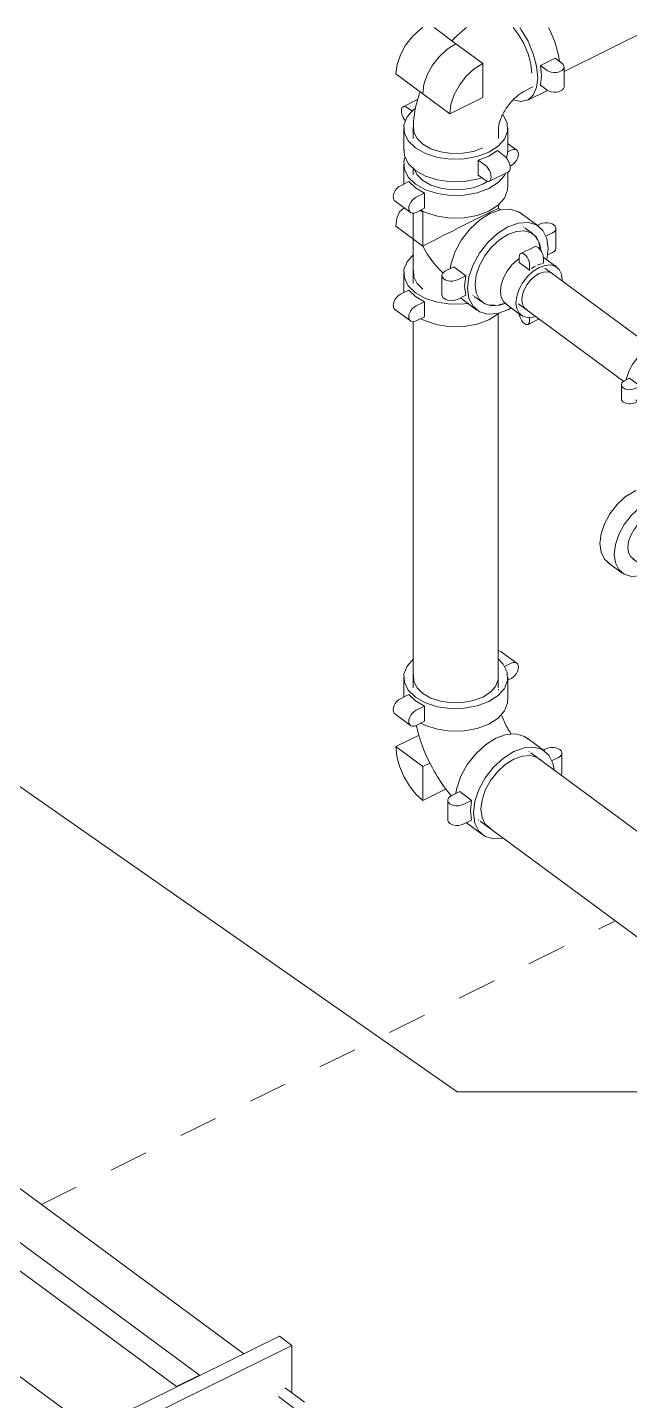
# Model space of a CAD drawing. Header units: metres. Extents: x 63 to 378, y -27 to 78.
# Drawn here: x 315.195 to 316.745, y 3.556 to 7.093 of the extents above; entities that cross this region are included whole.
import ezdxf

# ---------------------------------------------------------------- set-up
doc = ezdxf.new("R2010")
doc.units = ezdxf.units.M
doc.linetypes.add('Centre', pattern=[0.03175, 0.00635, -0.004763, 0.015875, -0.004763])
for name, color, linetype, lineweight in [('A-FLOR-LEVL', 7, 'Continuous', 9), ('G-ANNO-TEXT', 7, 'Continuous', 9), ('M-EQPM', 7, 'Continuous', 18), ('P-PIPE', 7, 'Continuous', 18)]:
    doc.layers.add(name, color=color, linetype=linetype, lineweight=lineweight)

# ---------------------------------------------------------------- blocks, each defined once
blk = doc.blocks.new('Heat_Exchanger-Plate_and_Frame-Taco-PF060_062 - PF060_062F-1966333-3D BOMBAS')
at = {"layer": 'M-EQPM', "color": 11, "true_color": 0xff8080}
for p, q in [((-61.5163, 3.676), (-62.2986, 4.2541)), ((-61.63, 3.6206), (-62.4722, 4.2429)), ((-62.5247, 4.2089), (-61.689, 3.5915)), ((-62.6918, 4.0598), (-61.8949, 3.4709)), ((-61.8949, 3.4889), (-61.4242, 3.7215)), ((-61.4242, 3.7215), (-61.392, 3.6978)), ((-61.392, 3.6978), (-61.8627, 3.4652)), ((-61.392, 3.5756), (-61.392, 3.6978)), ((-61.63, 3.6206), (-61.689, 3.5915)), ((-61.3595, 3.5516), (-61.4096, 3.5887)), ((-61.4266, 3.5657), (-61.3765, 3.5286))]:
    blk.add_line(p, q, dxfattribs=at)
blk = doc.blocks.new('Victaulic-IPS-Elbow No 10-13 - AC-V297-3D BOMBAS')
at = {"layer": 'P-PIPE', "color": 1, "true_color": 0xff0000}
for p, q in [((-60.8606, 5.3862), (-60.8606, 5.3881)), ((-60.7804, 5.2272), (-60.7818, 5.2283)), ((-60.912, 5.0521), (-60.9106, 5.051))]:
    blk.add_line(p, q, dxfattribs=at)
at = {"layer": 'P-PIPE', "color": 1, "lineweight": 9, "true_color": 0xff0000}
for p, q in [((-61.0646, 5.27), (-61.1243, 5.2405)), ((-61.0549, 5.1893), (-61.1243, 5.2405)), ((-61.0371, 5.1981), (-61.0549, 5.1893)), ((-61.0549, 5.102), (-61.0549, 5.1893)), ((-61.0549, 5.102), (-60.9954, 5.1315))]:
    blk.add_line(p, q, dxfattribs=at)
at = {"layer": 'P-PIPE', "color": 1, "true_color": 0xff0000}
for points in [[(-60.8274, 5.2724, 0), (-60.8292, 5.275, 0), (-60.8314, 5.2785, 0), (-60.8337, 5.2822, 0), (-60.8359, 5.286, 0), (-60.838, 5.2898, 0), (-60.8401, 5.2938, 0), (-60.8421, 5.2977, 0), (-60.844, 5.3017, 0), (-60.8458, 5.3057, 0), (-60.8476, 5.3098, 0), (-60.8492, 5.3138, 0), (-60.8508, 5.3178, 0), (-60.8522, 5.3218, 0), (-60.8527, 5.3233, 0)], [(-60.9818, 5.1141, 0), (-60.9865, 5.1196, 0), (-60.992, 5.1265, 0), (-60.9973, 5.1334, 0), (-61.0025, 5.1405, 0), (-61.0076, 5.1477, 0), (-61.0125, 5.155, 0), (-61.0172, 5.1624, 0), (-61.0218, 5.17, 0), (-61.0263, 5.1776, 0), (-61.0306, 5.1854, 0), (-61.0347, 5.1932, 0), (-61.0387, 5.2011, 0), (-61.0425, 5.2091, 0), (-61.0462, 5.2171, 0), (-61.0497, 5.2253, 0), (-61.053, 5.2335, 0), (-61.0562, 5.2417, 0), (-61.0592, 5.25, 0), (-61.062, 5.2584, 0), (-61.0646, 5.2668, 0), (-61.067, 5.2752, 0), (-61.0692, 5.2837, 0), (-61.0713, 5.2922, 0), (-61.072, 5.2955, 0)]]:
    blk.add_polyline3d(points, dxfattribs=at)
at = {"layer": 'P-PIPE', "color": 1, "lineweight": 9, "true_color": 0xff0000}
blk.add_polyline3d([(-61.1243, 5.2405, 0), (-61.1219, 5.2162, 0), (-61.115, 5.19, 0), (-61.104, 5.1638, 0), (-61.0896, 5.1393, 0), (-61.0729, 5.1183, 0), (-61.0549, 5.102, 0)], dxfattribs=at)
blk = doc.blocks.new('Victaulic-IPS-Rigid Coupling Style 07-W07-107 - Standard-2615401-3D BOMBAS')
at = {"layer": 'P-PIPE', "color": 1, "true_color": 0xff0000}
for p, q in [((-60.7411, 5.2287), (-60.7874, 5.2629)), ((-60.7608, 5.2122), (-60.7532, 5.207)), ((-60.7369, 5.2352), (-60.7454, 5.231)), ((-60.7234, 5.2038), (-60.706, 5.2124)), ((-60.697, 5.1732), (-60.697, 5.2238)), ((-60.9908, 5.1027), (-60.9908, 5.0521)), ((-60.9602, 5.1248), (-60.9819, 5.1141)), ((-60.9294, 5.102), (-60.9602, 5.1248)), ((-60.951, 5.0913), (-60.9294, 5.102)), ((-60.9294, 5.0514), (-60.951, 5.0407)), ((-60.9405, 5.0432), (-60.9429, 5.0446)), ((-60.9428, 5.0442), (-60.9005, 5.013))]:
    blk.add_line(p, q, dxfattribs=at)
for points in [[(-60.8671, 5.2619, 0), (-60.8402, 5.2715, 0), (-60.8152, 5.2732, 0), (-60.7937, 5.2669, 0), (-60.7844, 5.2605, 0)], [(-60.9697, 5.1202, 0), (-60.9674, 5.1331, 0), (-60.957, 5.164, 0), (-60.9405, 5.1943, 0), (-60.919, 5.2219, 0), (-60.8939, 5.245, 0), (-60.8671, 5.2619, 0)], [(-60.7173, 5.1811, 0), (-60.7205, 5.198, 0), (-60.7309, 5.2187, 0), (-60.7474, 5.2327, 0), (-60.7689, 5.239, 0), (-60.7939, 5.2373, 0), (-60.8208, 5.2277, 0)], [(-60.706, 5.2124, 0), (-60.7016, 5.2152, 0), (-60.6986, 5.2186, 0), (-60.6972, 5.2223, 0), (-60.6974, 5.2261, 0), (-60.6992, 5.2298, 0), (-60.7026, 5.2331, 0), (-60.7072, 5.2357, 0), (-60.7128, 5.2376, 0), (-60.719, 5.2384, 0), (-60.7254, 5.2383, 0), (-60.7315, 5.2372, 0), (-60.7369, 5.2352, 0)], [(-60.8208, 5.2277, 0), (-60.8476, 5.2108, 0), (-60.8727, 5.1877, 0), (-60.8942, 5.1601, 0), (-60.9107, 5.1298, 0), (-60.921, 5.0989, 0), (-60.9246, 5.0695, 0), (-60.921, 5.0436, 0), (-60.9107, 5.023, 0), (-60.8942, 5.009, 0), (-60.8727, 5.0026, 0), (-60.8476, 5.0043, 0)], [(-60.8807, 5.0295, 0), (-60.8942, 5.0409, 0), (-60.9027, 5.0578, 0), (-60.9056, 5.0789, 0), (-60.9027, 5.1029, 0), (-60.8942, 5.1282, 0), (-60.8807, 5.1529, 0), (-60.8632, 5.1755, 0), (-60.8427, 5.1943, 0), (-60.8208, 5.2081, 0)], [(-60.8208, 5.2081, 0), (-60.7988, 5.216, 0), (-60.7784, 5.2174, 0), (-60.7608, 5.2122, 0)], [(-60.697, 5.1732, 0), (-60.6972, 5.1717, 0), (-60.6986, 5.168, 0)], [(-60.9819, 5.1141, 0), (-60.9862, 5.1113, 0), (-60.9892, 5.1079, 0), (-60.9907, 5.1042, 0), (-60.9905, 5.1003, 0), (-60.9886, 5.0966, 0), (-60.9853, 5.0934, 0), (-60.9807, 5.0907, 0), (-60.975, 5.0889, 0), (-60.9689, 5.088, 0), (-60.9625, 5.0882, 0), (-60.9564, 5.0893, 0), (-60.951, 5.0913, 0)], [(-60.9294, 5.0514, 0), (-60.9323, 5.0752, 0), (-60.9294, 5.102, 0)], [(-60.951, 5.0407, 0), (-60.9564, 5.0387, 0), (-60.9625, 5.0376, 0), (-60.9689, 5.0374, 0), (-60.975, 5.0383, 0), (-60.9807, 5.0401, 0), (-60.9853, 5.0428, 0), (-60.9886, 5.046, 0), (-60.9905, 5.0497, 0), (-60.9907, 5.0536, 0)]]:
    blk.add_polyline3d(points, dxfattribs=at)
blk = doc.blocks.new('Victaulic-IPS-Tee-Reducing Tee-No V20-25 - Standard-V317-3D BOMBAS')
at = {"layer": 'P-PIPE', "color": 1, "lineweight": 9, "true_color": 0xff0000}
for p, q in [((-61.0549, 6.6173), (-61.0629, 6.6226)), ((-61.0549, 6.5301), (-61.0549, 6.6173)), ((-61.1243, 6.5813), (-61.0549, 6.5301))]:
    blk.add_line(p, q, dxfattribs=at)
at = {"layer": 'P-PIPE', "color": 1, "true_color": 0xff0000}
for p, q in [((-60.8606, 6.6272), (-60.8606, 6.6361)), ((-60.8555, 6.6234), (-60.8606, 6.6272)), ((-61.0797, 6.6151), (-61.0797, 6.4342)), ((-60.7956, 6.5791), (-60.797, 6.5802)), ((-60.9271, 6.404), (-60.9257, 6.403))]:
    blk.add_line(p, q, dxfattribs=at)
at = {"layer": 'P-PIPE', "color": 1, "lineweight": 9, "true_color": 0xff0000}
blk.add_polyline3d([(-61.1024, 6.6288, 0), (-61.104, 6.628, 0), (-61.115, 6.6181, 0), (-61.1219, 6.6021, 0), (-61.1243, 6.5813, 0)], dxfattribs=at)
at = {"layer": 'P-PIPE', "color": 1, "true_color": 0xff0000}
for points in [[(-60.9008, 6.608, 0), (-60.8846, 6.616, 0), (-60.8726, 6.6218, 0), (-60.8649, 6.6254, 0), (-60.8612, 6.6271, 0), (-60.8609, 6.627, 0)], [(-61.0549, 6.5301, 0), (-61.0436, 6.5359, 0), (-61.0305, 6.5427, 0), (-61.0156, 6.5503, 0), (-60.999, 6.5587, 0), (-60.9808, 6.5679, 0), (-60.9613, 6.5778, 0), (-60.9407, 6.5881, 0), (-60.9201, 6.5984, 0), (-60.9008, 6.608, 0)], [(-61.0032, 6.4611, 0), (-61.0156, 6.4732, 0), (-61.0305, 6.4907, 0), (-61.0436, 6.5098, 0), (-61.0549, 6.5301, 0)]]:
    blk.add_polyline3d(points, dxfattribs=at)
blk = doc.blocks.new('Victaulic-IPS-Rigid Coupling Style 07-W07-107 - Standard-V318-3D BOMBAS')
at = {"layer": 'P-PIPE', "color": 1, "true_color": 0xff0000}
for p, q in [((-60.8131, 6.7771), (-60.8367, 6.7946)), ((-60.8384, 6.756), (-60.8395, 6.7591)), ((-60.8276, 6.7769), (-60.8367, 6.7724)), ((-61.1043, 6.741), (-61.1043, 6.6897)), ((-61.07, 6.7137), (-61.0775, 6.7279)), ((-60.8304, 6.7367), (-60.8276, 6.7381)), ((-61.1127, 6.6856), (-61.0911, 6.6962)), ((-60.8881, 6.6971), (-60.9008, 6.6897)), ((-60.836, 6.6827), (-60.836, 6.7209)), ((-61.0509, 6.6665), (-61.0725, 6.6558)), ((-61.0509, 6.6277), (-61.0509, 6.6665)), ((-61.1272, 6.6465), (-61.087, 6.6168)), ((-61.0725, 6.617), (-61.0509, 6.6277))]:
    blk.add_line(p, q, dxfattribs=at)
for points in [[(-61.1011, 6.7583, 0), (-61.1036, 6.749, 0), (-61.1025, 6.7279, 0), (-61.0924, 6.7076, 0), (-61.074, 6.6896, 0), (-61.0485, 6.6752, 0), (-61.0176, 6.6652, 0), (-60.9835, 6.6603, 0), (-60.9485, 6.661, 0), (-60.915, 6.6671, 0), (-60.8853, 6.6782, 0)], [(-60.8276, 6.7381, 0), (-60.8227, 6.7411, 0), (-60.8181, 6.7453, 0), (-60.8142, 6.7504, 0), (-60.8112, 6.7559, 0), (-60.8093, 6.7615, 0), (-60.8087, 6.7668, 0), (-60.8093, 6.7715, 0), (-60.8112, 6.7753, 0), (-60.8142, 6.7778, 0), (-60.8181, 6.779, 0), (-60.8227, 6.7787, 0), (-60.8276, 6.7769, 0)], [(-61.0509, 6.6665, 0), (-61.074, 6.6799, 0), (-61.0911, 6.6962, 0)], [(-60.9008, 6.6897, 0), (-60.9251, 6.6806, 0), (-60.9525, 6.6756, 0), (-60.9811, 6.6751, 0), (-61.0089, 6.679, 0), (-61.0341, 6.6872, 0), (-61.0549, 6.699, 0), (-61.07, 6.7137, 0)], [(-60.8853, 6.6782, 0), (-60.8613, 6.6936, 0), (-60.8447, 6.7123, 0), (-60.8417, 6.7177, 0)], [(-60.8363, 6.6876, 0), (-60.8367, 6.6746, 0), (-60.8447, 6.654, 0), (-60.8613, 6.6353, 0), (-60.8853, 6.6199, 0)], [(-61.1261, 6.6458, 0), (-61.1291, 6.6483, 0), (-61.131, 6.6521, 0), (-61.1316, 6.6568, 0), (-61.131, 6.6621, 0), (-61.1291, 6.6678, 0), (-61.1261, 6.6733, 0), (-61.1222, 6.6783, 0), (-61.1176, 6.6825, 0), (-61.1127, 6.6856, 0)], [(-61.0725, 6.6558, 0), (-61.0774, 6.6528, 0), (-61.082, 6.6486, 0), (-61.0859, 6.6436, 0), (-61.0889, 6.6381, 0), (-61.0908, 6.6324, 0), (-61.0914, 6.6271, 0), (-61.0908, 6.6224, 0), (-61.0889, 6.6186, 0), (-61.0859, 6.6161, 0), (-61.082, 6.6149, 0), (-61.0774, 6.6152, 0), (-61.0725, 6.617, 0)], [(-60.8853, 6.6199, 0), (-60.915, 6.6088, 0), (-60.9485, 6.6027, 0), (-60.9835, 6.602, 0), (-61.0176, 6.6069, 0), (-61.0485, 6.6169, 0), (-61.0605, 6.6228, 0)]]:
    blk.add_polyline3d(points, dxfattribs=at)
blk = doc.blocks.new('Victaulic-IPS-Rigid Coupling Style 07-W07-107 - Standard-V319-3D BOMBAS')
at = {"layer": 'P-PIPE', "color": 1, "true_color": 0xff0000}
for p, q in [((-60.7562, 6.5806), (-60.8025, 6.6148)), ((-60.752, 6.5871), (-60.7605, 6.5829)), ((-60.7385, 6.5557), (-60.7211, 6.5643)), ((-60.7122, 6.5251), (-60.7122, 6.5757)), ((-60.7211, 6.5137), (-60.7341, 6.5073)), ((-60.9753, 6.4767), (-60.997, 6.466)), ((-60.9445, 6.4539), (-60.9753, 6.4767)), ((-61.0059, 6.4546), (-61.0059, 6.404)), ((-60.9661, 6.4432), (-60.9445, 6.4539)), ((-60.9445, 6.4033), (-60.9661, 6.3926)), ((-60.9583, 6.3965), (-60.9156, 6.3649)), ((-60.9556, 6.3951), (-60.958, 6.3965)), ((-60.8359, 6.3659), (-60.8273, 6.3706))]:
    blk.add_line(p, q, dxfattribs=at)
for points in [[(-60.8822, 6.6138, 0), (-60.8553, 6.6235, 0), (-60.8303, 6.6252, 0), (-60.8088, 6.6188, 0), (-60.7995, 6.6124, 0)], [(-60.9848, 6.4722, 0), (-60.9825, 6.4851, 0), (-60.9721, 6.516, 0), (-60.9556, 6.5463, 0), (-60.9341, 6.5739, 0), (-60.9091, 6.5969, 0), (-60.8822, 6.6138, 0)], [(-60.7356, 6.4947, 0), (-60.7321, 6.5241, 0), (-60.7356, 6.55, 0), (-60.746, 6.5706, 0), (-60.7625, 6.5846, 0), (-60.784, 6.5909, 0), (-60.809, 6.5892, 0), (-60.8359, 6.5796, 0)], [(-60.7211, 6.5643, 0), (-60.7167, 6.5671, 0), (-60.7137, 6.5705, 0), (-60.7123, 6.5742, 0), (-60.7125, 6.5781, 0), (-60.7143, 6.5818, 0), (-60.7177, 6.585, 0), (-60.7223, 6.5877, 0), (-60.7279, 6.5895, 0), (-60.7341, 6.5904, 0), (-60.7405, 6.5902, 0), (-60.7466, 6.5891, 0), (-60.752, 6.5871, 0)], [(-60.8359, 6.5796, 0), (-60.8628, 6.5627, 0), (-60.8878, 6.5396, 0), (-60.9093, 6.512, 0), (-60.9258, 6.4818, 0), (-60.9362, 6.4509, 0), (-60.9397, 6.4214, 0), (-60.9362, 6.3955, 0), (-60.9258, 6.3749, 0), (-60.9093, 6.3609, 0), (-60.8878, 6.3546, 0), (-60.8628, 6.3563, 0), (-60.8359, 6.3659, 0)], [(-60.8437, 6.382, 0), (-60.8578, 6.3776, 0), (-60.8783, 6.3762, 0), (-60.8958, 6.3814, 0), (-60.9093, 6.3928, 0), (-60.9178, 6.4097, 0), (-60.9207, 6.4309, 0), (-60.9178, 6.4549, 0), (-60.9093, 6.4801, 0), (-60.8958, 6.5048, 0), (-60.8783, 6.5274, 0), (-60.8578, 6.5462, 0), (-60.8359, 6.56, 0)], [(-60.8359, 6.56, 0), (-60.8139, 6.5679, 0), (-60.7935, 6.5693, 0), (-60.7759, 6.5641, 0), (-60.7625, 6.5527, 0), (-60.754, 6.5358, 0), (-60.7512, 6.5197, 0)], [(-60.7122, 6.5251, 0), (-60.7123, 6.5236, 0), (-60.7137, 6.5199, 0), (-60.7167, 6.5165, 0), (-60.7211, 6.5137, 0)], [(-60.997, 6.466, 0), (-61.0013, 6.4632, 0), (-61.0043, 6.4598, 0), (-61.0058, 6.4561, 0), (-61.0056, 6.4522, 0), (-61.0038, 6.4486, 0), (-61.0004, 6.4453, 0), (-60.9958, 6.4427, 0), (-60.9902, 6.4408, 0), (-60.984, 6.44, 0), (-60.9776, 6.4401, 0), (-60.9715, 6.4412, 0), (-60.9661, 6.4432, 0)], [(-60.9445, 6.4033, 0), (-60.9474, 6.4272, 0), (-60.9445, 6.4539, 0)], [(-60.9661, 6.3926, 0), (-60.9715, 6.3906, 0), (-60.9776, 6.3895, 0), (-60.984, 6.3894, 0), (-60.9902, 6.3902, 0), (-60.9958, 6.3921, 0), (-61.0004, 6.3947, 0), (-61.0038, 6.398, 0), (-61.0056, 6.4017, 0), (-61.0058, 6.4055, 0)]]:
    blk.add_polyline3d(points, dxfattribs=at)
blk = doc.blocks.new('Victaulic-IPS-Rigid Coupling Style 07-W07-107 - Standard-V320-3D BOMBAS')
at = {"layer": 'P-PIPE', "color": 1, "true_color": 0xff0000}
for p, q in [((-60.8131, 5.4554), (-60.8533, 5.4851)), ((-60.8276, 5.4552), (-60.8449, 5.4466)), ((-61.1043, 5.4192), (-61.1043, 5.368)), ((-61.0783, 5.4085), (-61.0791, 5.4258)), ((-60.8367, 5.4118), (-60.8276, 5.4163)), ((-60.836, 5.3609), (-60.836, 5.4192)), ((-61.07, 5.392), (-61.0783, 5.4085)), ((-61.0549, 5.3773), (-61.07, 5.392)), ((-60.8812, 5.3806), (-60.9008, 5.368)), ((-61.1127, 5.3638), (-61.0911, 5.3745)), ((-61.0509, 5.3448), (-61.0725, 5.3341)), ((-61.0341, 5.3655), (-61.0549, 5.3773)), ((-61.0509, 5.3059), (-61.0509, 5.3448)), ((-61.0089, 5.3573), (-61.0341, 5.3655)), ((-60.9811, 5.3534), (-61.0089, 5.3573)), ((-60.9525, 5.3539), (-60.9811, 5.3534)), ((-60.9251, 5.3589), (-60.9525, 5.3539)), ((-60.9008, 5.368), (-60.9251, 5.3589)), ((-61.1272, 5.3248), (-61.087, 5.2951)), ((-61.0725, 5.2953), (-61.0509, 5.3059))]:
    blk.add_line(p, q, dxfattribs=at)
for points in [[(-60.8611, 5.4869, 0), (-60.8583, 5.487, 0), (-60.8544, 5.4858, 0), (-60.8533, 5.4851, 0)], [(-61.0791, 5.4665, 0), (-61.0956, 5.4479, 0), (-61.1036, 5.4273, 0), (-61.1025, 5.4062, 0), (-61.0924, 5.3859, 0), (-61.074, 5.3679, 0), (-61.0485, 5.3534, 0), (-61.0176, 5.3434, 0), (-60.9835, 5.3386, 0), (-60.9485, 5.3392, 0), (-60.915, 5.3453, 0), (-60.8853, 5.3565, 0)], [(-60.8853, 5.3565, 0), (-60.8613, 5.3719, 0), (-60.8447, 5.3905, 0), (-60.8367, 5.4111, 0), (-60.8378, 5.4323, 0), (-60.8479, 5.4525, 0), (-60.8604, 5.4658, 0)], [(-60.8276, 5.4163, 0), (-60.8227, 5.4194, 0), (-60.8181, 5.4236, 0), (-60.8142, 5.4286, 0), (-60.8112, 5.4341, 0), (-60.8093, 5.4397, 0), (-60.8087, 5.4451, 0), (-60.8093, 5.4498, 0), (-60.8112, 5.4536, 0), (-60.8142, 5.4561, 0), (-60.8181, 5.4573, 0), (-60.8227, 5.4569, 0), (-60.8276, 5.4552, 0)], [(-60.8608, 5.4233, 0), (-60.8612, 5.4126, 0), (-60.8677, 5.3958, 0), (-60.8812, 5.3806, 0)], [(-61.1261, 5.3241, 0), (-61.1291, 5.3266, 0), (-61.131, 5.3304, 0), (-61.1316, 5.3351, 0), (-61.131, 5.3404, 0), (-61.1291, 5.346, 0), (-61.1261, 5.3515, 0), (-61.1222, 5.3566, 0), (-61.1176, 5.3607, 0), (-61.1127, 5.3638, 0)], [(-61.0509, 5.3448, 0), (-61.074, 5.3582, 0), (-61.0911, 5.3745, 0)], [(-60.8363, 5.3659, 0), (-60.8367, 5.3529, 0), (-60.8447, 5.3323, 0), (-60.8613, 5.3136, 0), (-60.8853, 5.2982, 0)], [(-61.0725, 5.3341, 0), (-61.0774, 5.331, 0), (-61.082, 5.3268, 0), (-61.0859, 5.3218, 0), (-61.0889, 5.3163, 0), (-61.0908, 5.3107, 0), (-61.0914, 5.3054, 0), (-61.0908, 5.3006, 0), (-61.0889, 5.2969, 0), (-61.0859, 5.2944, 0), (-61.082, 5.2932, 0), (-61.0774, 5.2935, 0), (-61.0725, 5.2953, 0)], [(-60.8853, 5.2982, 0), (-60.915, 5.2871, 0), (-60.9485, 5.2809, 0), (-60.9835, 5.2803, 0), (-61.0176, 5.2851, 0), (-61.0485, 5.2951, 0), (-61.0605, 5.3011, 0)]]:
    blk.add_polyline3d(points, dxfattribs=at)
blk = doc.blocks.new('Victaulic-IPS-Rigid Coupling Style 07-W07-107 - Standard-V321-3D BOMBAS')
at = {"layer": 'P-PIPE', "color": 1, "true_color": 0xff0000}
for p, q in [((-61.1043, 6.4613), (-61.1043, 6.4101)), ((-61.1127, 6.4059), (-61.0911, 6.4166)), ((-61.0509, 6.3869), (-61.0725, 6.3762)), ((-61.0509, 6.348), (-61.0509, 6.3869)), ((-61.1272, 6.3668), (-61.087, 6.3371)), ((-61.0725, 6.3373), (-61.0509, 6.348))]:
    blk.add_line(p, q, dxfattribs=at)
for points in [[(-61.0792, 6.5085, 0), (-61.0956, 6.4899, 0), (-61.1036, 6.4694, 0), (-61.1025, 6.4482, 0), (-61.0924, 6.4279, 0), (-61.074, 6.41, 0), (-61.0485, 6.3955, 0), (-61.0176, 6.3855, 0), (-60.9835, 6.3806, 0), (-60.9485, 6.3813, 0), (-60.939, 6.3825, 0)], [(-61.0549, 6.4194, 0), (-61.07, 6.4341, 0), (-61.0783, 6.4506, 0), (-61.0791, 6.4679, 0)], [(-61.1261, 6.3661, 0), (-61.1291, 6.3686, 0), (-61.131, 6.3724, 0), (-61.1316, 6.3771, 0), (-61.131, 6.3825, 0), (-61.1291, 6.3881, 0), (-61.1261, 6.3936, 0), (-61.1222, 6.3986, 0), (-61.1176, 6.4028, 0), (-61.1127, 6.4059, 0)], [(-61.0509, 6.3869, 0), (-61.074, 6.4002, 0), (-61.0911, 6.4166, 0)], [(-61.0725, 6.3762, 0), (-61.0774, 6.3731, 0), (-61.082, 6.3689, 0), (-61.0859, 6.3639, 0), (-61.0889, 6.3584, 0), (-61.0908, 6.3528, 0), (-61.0914, 6.3474, 0), (-61.0908, 6.3427, 0), (-61.0889, 6.3389, 0), (-61.0859, 6.3364, 0), (-61.082, 6.3352, 0), (-61.0774, 6.3356, 0), (-61.0725, 6.3373, 0)], [(-60.8853, 6.3402, 0), (-60.915, 6.3291, 0), (-60.9485, 6.323, 0), (-60.9835, 6.3223, 0), (-61.0176, 6.3272, 0), (-61.0485, 6.3372, 0), (-61.0605, 6.3431, 0)], [(-60.8595, 6.3572, 0), (-60.8613, 6.3557, 0), (-60.8853, 6.3402, 0)]]:
    blk.add_polyline3d(points, dxfattribs=at)
blk = doc.blocks.new('Victaulic-IPS-Reducer No 50-51 - AC-2415206-3D BOMBAS')
at = {"layer": 'P-PIPE', "color": 1, "true_color": 0xff0000}
for p, q in [((-60.7727, 6.5623), (-60.7923, 6.5768)), ((-60.78, 6.5666), (-60.7725, 6.5621)), ((-60.767, 6.5572), (-60.7592, 6.5457)), ((-60.7592, 6.5457), (-60.7644, 6.5541)), ((-60.7564, 6.539), (-60.7545, 6.5317)), ((-60.7531, 6.5212), (-60.7533, 6.5228)), ((-60.9225, 6.4006), (-60.9029, 6.3861)), ((-60.9089, 6.3915), (-60.9114, 6.3945)), ((-60.8919, 6.3802), (-60.9025, 6.3858)), ((-60.8974, 6.3826), (-60.8918, 6.3802)), ((-60.8696, 6.3775), (-60.8845, 6.3782)), ((-60.8594, 6.3791), (-60.8425, 6.3829))]:
    blk.add_line(p, q, dxfattribs=at)
for points in [[(-60.7533, 6.5225, 0), (-60.7559, 6.5372, 0), (-60.7567, 6.5398, 0)], [(-60.8845, 6.3783, 0), (-60.8802, 6.3776, 0), (-60.8695, 6.3776, 0)]]:
    blk.add_polyline3d(points, dxfattribs=at)
blk = doc.blocks.new('Victaulic-IPS-Rigid Coupling Style 07-W07-107 - Standard-2589299-3D BOMBAS')
at = {"layer": 'P-PIPE', "color": 1, "true_color": 0xff0000}
for p, q in [((-60.7675, 6.5284), (-60.8029, 6.5109)), ((-60.8069, 6.5018), (-60.8069, 6.4881)), ((-60.8069, 6.4881), (-60.7801, 6.4683)), ((-60.7801, 6.4683), (-60.7801, 6.482)), ((-60.7468, 6.4854), (-60.7447, 6.4858)), ((-60.71, 6.4754), (-60.7449, 6.5012)), ((-60.7447, 6.4995), (-60.7447, 6.4858)), ((-60.7801, 6.4683), (-60.7788, 6.4694)), ((-60.6962, 6.4405), (-60.6962, 6.443)), ((-60.8417, 6.3813), (-60.8015, 6.3516)), ((-60.7841, 6.3284), (-60.7555, 6.3426)), ((-60.7801, 6.3374), (-60.7801, 6.3461))]:
    blk.add_line(p, q, dxfattribs=at)
for points in [[(-60.8031, 6.5108, 0), (-60.8051, 6.5089, 0), (-60.8065, 6.5058, 0), (-60.8069, 6.5018, 0)], [(-60.7801, 6.482, 0), (-60.7806, 6.4867, 0), (-60.7819, 6.4918, 0), (-60.784, 6.4968, 0), (-60.7868, 6.5016, 0), (-60.7901, 6.5056, 0), (-60.7935, 6.5088, 0), (-60.797, 6.5108, 0), (-60.8002, 6.5115, 0), (-60.803, 6.5108, 0)], [(-60.7676, 6.5283, 0), (-60.7648, 6.529, 0), (-60.7616, 6.5283, 0), (-60.7581, 6.5263, 0), (-60.7547, 6.5231, 0), (-60.7514, 6.5191, 0), (-60.7487, 6.5143, 0), (-60.7465, 6.5093, 0), (-60.7452, 6.5042, 0), (-60.7447, 6.4995, 0)], [(-60.8555, 6.4138, 0), (-60.8535, 6.4307, 0), (-60.8475, 6.4484, 0), (-60.8381, 6.4658, 0), (-60.8257, 6.4816, 0), (-60.8113, 6.4948, 0), (-60.807, 6.498, 0)], [(-60.6962, 6.443, 0), (-60.6982, 6.4578, 0), (-60.7041, 6.4697, 0), (-60.7136, 6.4777, 0), (-60.7259, 6.4814, 0), (-60.7403, 6.4804, 0), (-60.7557, 6.4748, 0), (-60.7711, 6.4651, 0), (-60.7855, 6.4519, 0), (-60.7979, 6.4361, 0), (-60.8073, 6.4187, 0), (-60.8133, 6.401, 0), (-60.8153, 6.3841, 0)], [(-60.7752, 6.4721, 0), (-60.7684, 6.4765, 0), (-60.7647, 6.4786, 0)], [(-60.7601, 6.4809, 0), (-60.7564, 6.4824, 0), (-60.7497, 6.4847, 0)], [(-60.8, 6.3917, 0), (-60.7985, 6.4042, 0), (-60.794, 6.4174, 0), (-60.787, 6.4303, 0), (-60.7778, 6.442, 0), (-60.7672, 6.4518, 0), (-60.7557, 6.4591, 0), (-60.7443, 6.4632, 0), (-60.7336, 6.4639, 0), (-60.7244, 6.4612, 0), (-60.7205, 6.4585, 0)], [(-60.8381, 6.3791, 0), (-60.8475, 6.3871, 0), (-60.8535, 6.3989, 0), (-60.8555, 6.4138, 0)], [(-60.8153, 6.3841, 0), (-60.8133, 6.3692, 0), (-60.8073, 6.3574, 0), (-60.7979, 6.3493, 0), (-60.7855, 6.3457, 0), (-60.7711, 6.3467, 0), (-60.7644, 6.3486, 0)], [(-60.787, 6.3659, 0), (-60.794, 6.3718, 0), (-60.7985, 6.3806, 0), (-60.8, 6.3917, 0)], [(-60.8069, 6.3562, 0), (-60.8065, 6.3525, 0), (-60.8051, 6.3475, 0), (-60.803, 6.3424, 0), (-60.8002, 6.3377, 0), (-60.797, 6.3336, 0), (-60.7935, 6.3305, 0), (-60.7901, 6.3285, 0), (-60.7868, 6.3278, 0), (-60.7841, 6.3284, 0)], [(-60.784, 6.3284, 0), (-60.7819, 6.3303, 0), (-60.7806, 6.3334, 0), (-60.7801, 6.3374, 0)]]:
    blk.add_polyline3d(points, dxfattribs=at)
blk = doc.blocks.new('Check Valve - 2-12 Inch - Flanged - 4_-2414960-3D BOMBAS')
at = {"layer": 'P-PIPE', "color": 1, "true_color": 0xff0000}
for p, q in [((-60.5108, 5.8982), (-60.5068, 5.9)), ((-60.4916, 5.8248), (-60.4916, 5.8016)), ((-60.4459, 5.8016), (-60.4459, 5.7996)), ((-60.4459, 5.7465), (-60.4459, 5.7431)), ((-60.3254, 5.7341), (-60.3242, 5.7347)), ((-60.3183, 5.7378), (-60.3242, 5.7347)), ((-60.3087, 5.7431), (-60.3087, 5.7467)), ((-60.2931, 5.7316), (-60.3087, 5.7431)), ((-60.5787, 5.7152), (-60.5417, 5.6878)), ((-60.5145, 5.7246), (-60.4459, 5.6739)), ((-60.4738, 5.6887), (-60.469, 5.6912)), ((-60.4459, 5.6739), (-60.4459, 5.6154)), ((-60.3902, 5.6328), (-60.3746, 5.6212)), ((-60.4916, 5.6154), (-60.4916, 5.5921)), ((-60.3087, 5.6154), (-60.3087, 5.623)), ((-60.263, 5.5921), (-60.263, 5.6154))]:
    blk.add_line(p, q, dxfattribs=at)
for points in [[(-60.5733, 5.7118, 0), (-60.5874, 5.7237, 0), (-60.5962, 5.7413, 0), (-60.5993, 5.7634, 0), (-60.5962, 5.7884, 0), (-60.5874, 5.8148, 0), (-60.5733, 5.8406, 0), (-60.555, 5.8641, 0), (-60.5337, 5.8837, 0), (-60.5108, 5.8982, 0)], [(-60.4795, 5.8678, 0), (-60.4967, 5.8564, 0), (-60.518, 5.8368, 0), (-60.5364, 5.8132, 0), (-60.5504, 5.7874, 0), (-60.5593, 5.7611, 0), (-60.5623, 5.736, 0), (-60.5593, 5.714, 0), (-60.5504, 5.6964, 0), (-60.5364, 5.6844, 0), (-60.518, 5.679, 0), (-60.4967, 5.6805, 0), (-60.4738, 5.6887, 0)], [(-60.4742, 5.8615, 0), (-60.4842, 5.8493, 0), (-60.491, 5.8317, 0), (-60.4901, 5.8137, 0), (-60.4815, 5.7964, 0), (-60.4658, 5.7811, 0)], [(-60.491, 5.823, 0), (-60.5003, 5.814, 0), (-60.5113, 5.7999, 0), (-60.5198, 5.7844, 0), (-60.5251, 5.7686, 0), (-60.5269, 5.7535, 0), (-60.5251, 5.7403, 0), (-60.5198, 5.7297, 0), (-60.5113, 5.7226, 0)], [(-60.4658, 5.7578, 0), (-60.4815, 5.7732, 0), (-60.4901, 5.7904, 0), (-60.491, 5.8085, 0)], [(-60.2636, 5.7947, 0), (-60.2704, 5.7771, 0), (-60.2845, 5.7612, 0), (-60.3049, 5.7481, 0), (-60.3303, 5.7386, 0), (-60.3589, 5.7334, 0), (-60.3887, 5.7328, 0), (-60.4178, 5.737, 0), (-60.444, 5.7455, 0), (-60.4658, 5.7578, 0)], [(-60.4658, 5.7811, 0), (-60.444, 5.7688, 0), (-60.4178, 5.7602, 0), (-60.3887, 5.7561, 0), (-60.3589, 5.7567, 0), (-60.3303, 5.7619, 0), (-60.324, 5.7638, 0)], [(-60.3219, 5.7644, 0), (-60.3049, 5.7714, 0), (-60.2903, 5.78, 0)], [(-60.2884, 5.7815, 0), (-60.2845, 5.7845, 0), (-60.2736, 5.7958, 0)], [(-60.4458, 5.7465, 0), (-60.4457, 5.7374, 0), (-60.4441, 5.7232, 0), (-60.4409, 5.7092, 0), (-60.4363, 5.6955, 0), (-60.4304, 5.6822, 0)], [(-60.3339, 5.731, 0), (-60.3237, 5.736, 0), (-60.3162, 5.7397, 0), (-60.3114, 5.742, 0), (-60.3091, 5.743, 0), (-60.3089, 5.7429, 0)], [(-60.2931, 5.7316, 0), (-60.2906, 5.7296, 0), (-60.2882, 5.7274, 0), (-60.286, 5.7251, 0), (-60.2839, 5.7227, 0), (-60.2821, 5.7202, 0), (-60.2804, 5.7177, 0), (-60.2788, 5.7151, 0), (-60.2775, 5.7124, 0), (-60.2763, 5.7098, 0), (-60.2753, 5.7071, 0), (-60.2745, 5.7044, 0), (-60.2738, 5.7018, 0), (-60.2732, 5.6992, 0), (-60.2728, 5.6966, 0), (-60.2725, 5.694, 0), (-60.2723, 5.6915, 0), (-60.2722, 5.689, 0), (-60.2722, 5.6866, 0), (-60.2723, 5.6842, 0), (-60.2725, 5.6818, 0), (-60.2728, 5.6795, 0), (-60.2731, 5.6772, 0), (-60.2735, 5.6749, 0), (-60.274, 5.6727, 0), (-60.2745, 5.6705, 0), (-60.2752, 5.6683, 0), (-60.2758, 5.6662, 0), (-60.2765, 5.6641, 0), (-60.2773, 5.662, 0), (-60.2781, 5.66, 0), (-60.279, 5.658, 0), (-60.28, 5.656, 0), (-60.2809, 5.6541, 0), (-60.282, 5.6522, 0), (-60.283, 5.6503, 0), (-60.2842, 5.6484, 0), (-60.2853, 5.6466, 0), (-60.2865, 5.6448, 0), (-60.2878, 5.6431, 0), (-60.2891, 5.6413, 0), (-60.2904, 5.6396, 0), (-60.2918, 5.638, 0), (-60.2932, 5.6363, 0), (-60.2947, 5.6347, 0), (-60.2962, 5.6332, 0), (-60.2977, 5.6316, 0), (-60.2993, 5.6302, 0), (-60.3009, 5.6287, 0), (-60.3026, 5.6273, 0), (-60.3043, 5.6259, 0), (-60.3061, 5.6246, 0), (-60.3079, 5.6233, 0), (-60.3098, 5.6221, 0), (-60.3117, 5.6209, 0), (-60.3136, 5.6197, 0), (-60.3156, 5.6186, 0), (-60.317, 5.618, 0)], [(-60.4304, 5.6822, 0), (-60.4233, 5.6859, 0), (-60.4151, 5.6901, 0), (-60.4057, 5.6949, 0), (-60.3954, 5.7002, 0), (-60.384, 5.7059, 0), (-60.3718, 5.7121, 0), (-60.3589, 5.7186, 0), (-60.346, 5.7251, 0), (-60.3339, 5.731, 0)], [(-60.3503, 5.7213, 0), (-60.3489, 5.722, 0), (-60.3451, 5.7239, 0)], [(-60.446, 5.6706, 0), (-60.4497, 5.6688, 0), (-60.4701, 5.6557, 0), (-60.4842, 5.6398, 0), (-60.491, 5.6223, 0), (-60.4901, 5.6042, 0), (-60.4815, 5.587, 0), (-60.4658, 5.5716, 0)], [(-60.4304, 5.6822, 0), (-60.4363, 5.6792, 0), (-60.4409, 5.6767, 0), (-60.4441, 5.675, 0), (-60.4457, 5.674, 0), (-60.4459, 5.6739, 0)], [(-60.3852, 5.6293, 0), (-60.3954, 5.6368, 0), (-60.4057, 5.6466, 0), (-60.4151, 5.6576, 0), (-60.4233, 5.6696, 0), (-60.4304, 5.6822, 0)], [(-60.4658, 5.5716, 0), (-60.444, 5.5593, 0), (-60.4177, 5.5508, 0), (-60.3887, 5.5467, 0), (-60.3589, 5.5472, 0), (-60.3303, 5.5524, 0), (-60.3049, 5.5619, 0), (-60.2845, 5.5751, 0), (-60.2704, 5.5909, 0), (-60.2636, 5.6085, 0), (-60.2645, 5.6265, 0), (-60.2731, 5.6438, 0), (-60.2813, 5.6528, 0)], [(-60.4658, 5.5484, 0), (-60.4815, 5.5637, 0), (-60.4901, 5.581, 0), (-60.491, 5.599, 0)], [(-60.3746, 5.6212, 0), (-60.372, 5.6194, 0), (-60.3692, 5.6178, 0), (-60.3664, 5.6163, 0), (-60.3635, 5.615, 0), (-60.3606, 5.614, 0), (-60.3576, 5.6131, 0), (-60.3547, 5.6124, 0), (-60.3518, 5.6119, 0), (-60.3489, 5.6116, 0), (-60.346, 5.6114, 0), (-60.3432, 5.6114, 0), (-60.3405, 5.6115, 0), (-60.3378, 5.6117, 0), (-60.3352, 5.6121, 0), (-60.3327, 5.6125, 0), (-60.3302, 5.6131, 0), (-60.3278, 5.6137, 0), (-60.3255, 5.6145, 0), (-60.3232, 5.6153, 0), (-60.321, 5.6161, 0), (-60.3189, 5.6171, 0), (-60.317, 5.618, 0)], [(-60.2632, 5.5963, 0), (-60.2636, 5.5852, 0), (-60.2704, 5.5677, 0), (-60.2845, 5.5518, 0), (-60.2884, 5.5487, 0)], [(-60.324, 5.531, 0), (-60.3303, 5.5291, 0), (-60.3589, 5.5239, 0), (-60.3887, 5.5234, 0), (-60.4177, 5.5275, 0), (-60.444, 5.536, 0), (-60.4658, 5.5484, 0)], [(-60.2903, 5.5473, 0), (-60.3049, 5.5386, 0), (-60.3219, 5.5317, 0)]]:
    blk.add_polyline3d(points, dxfattribs=at)
blk = doc.blocks.new('Victaulic-IPS-Rigid Coupling Style 07-W07-107 - Standard-V335-3D BOMBAS')
at = {"layer": 'P-PIPE', "color": 1, "true_color": 0xff0000}
for p, q in [((-60.3865, 6.2364), (-60.4267, 6.2661)), ((-60.3955, 6.2522), (-60.4032, 6.2484)), ((-60.379, 6.2273), (-60.3687, 6.2324)), ((-60.361, 6.2059), (-60.361, 6.2423)), ((-60.5438, 6.1729), (-60.5438, 6.1364)), ((-60.5226, 6.1894), (-60.536, 6.1828)), ((-60.4958, 6.1696), (-60.5226, 6.1894)), ((-60.5092, 6.163), (-60.4958, 6.1696)), ((-60.4962, 6.168), (-60.4958, 6.1696)), ((-60.4958, 6.1331), (-60.5092, 6.1265)), ((-60.5066, 6.1338), (-60.478, 6.1126)), ((-60.4958, 6.1331), (-60.4962, 6.1343))]:
    blk.add_line(p, q, dxfattribs=at)
for points in [[(-60.5312, 6.1852, 0), (-60.53, 6.1916, 0), (-60.5241, 6.2094, 0), (-60.5146, 6.2268, 0), (-60.5022, 6.2426, 0), (-60.4879, 6.2558, 0), (-60.4725, 6.2655, 0)], [(-60.4725, 6.2655, 0), (-60.457, 6.2711, 0), (-60.4427, 6.272, 0), (-60.4303, 6.2684, 0), (-60.425, 6.2647, 0)], [(-60.4323, 6.2358, 0), (-60.4477, 6.2261, 0), (-60.462, 6.2129, 0), (-60.4744, 6.197, 0), (-60.4839, 6.1797, 0), (-60.4898, 6.1619, 0), (-60.4918, 6.1451, 0), (-60.4898, 6.1302, 0), (-60.4839, 6.1183, 0), (-60.4744, 6.1103, 0), (-60.462, 6.1067, 0), (-60.4511, 6.107, 0)], [(-60.3729, 6.2088, 0), (-60.3747, 6.2188, 0), (-60.3807, 6.2307, 0), (-60.3901, 6.2387, 0), (-60.4025, 6.2423, 0), (-60.4168, 6.2414, 0), (-60.4323, 6.2358, 0)], [(-60.3687, 6.2324, 0), (-60.3649, 6.2348, 0), (-60.3623, 6.2378, 0), (-60.3611, 6.241, 0), (-60.3612, 6.2443, 0), (-60.3628, 6.2475, 0), (-60.3657, 6.2504, 0), (-60.3698, 6.2527, 0), (-60.3746, 6.2542, 0), (-60.38, 6.255, 0), (-60.3855, 6.2549, 0), (-60.3908, 6.2539, 0), (-60.3955, 6.2522, 0)], [(-60.361, 6.2058, 0), (-60.3611, 6.2046, 0), (-60.3623, 6.2013, 0), (-60.3635, 6.1998, 0)], [(-60.536, 6.1828, 0), (-60.5398, 6.1803, 0), (-60.5424, 6.1774, 0), (-60.5436, 6.1741, 0), (-60.5435, 6.1708, 0), (-60.5419, 6.1676, 0), (-60.539, 6.1648, 0), (-60.5349, 6.1625, 0), (-60.5301, 6.1609, 0), (-60.5247, 6.1601, 0), (-60.5192, 6.1602, 0), (-60.5139, 6.1612, 0), (-60.5092, 6.163, 0)], [(-60.4985, 6.1524, 0), (-60.4982, 6.1563, 0), (-60.4972, 6.1638, 0)], [(-60.5092, 6.1265, 0), (-60.5139, 6.1248, 0), (-60.5192, 6.1238, 0), (-60.5247, 6.1237, 0), (-60.5301, 6.1245, 0), (-60.5349, 6.1261, 0), (-60.539, 6.1283, 0), (-60.5419, 6.1312, 0), (-60.5435, 6.1344, 0), (-60.5436, 6.1377, 0)], [(-60.4972, 6.1376, 0), (-60.4982, 6.144, 0), (-60.4985, 6.1477, 0)]]:
    blk.add_polyline3d(points, dxfattribs=at)
blk = doc.blocks.new('Victaulic-IPS-Elbow No 10-13 - AC-2766798-3D BOMBAS')
at = {"layer": 'P-PIPE', "color": 1, "lineweight": 9, "true_color": 0xff0000}
for p, q in [((-61.0262, 7.0929), (-60.9702, 7.0515)), ((-60.9008, 7.0003), (-60.9702, 7.0515)), ((-61.0549, 6.9223), (-61.1243, 6.9736)), ((-60.9008, 6.913), (-60.9008, 7.0003)), ((-60.9856, 6.8711), (-61.0549, 6.9223)), ((-60.9856, 6.8711), (-60.9008, 6.913))]:
    blk.add_line(p, q, dxfattribs=at)
at = {"layer": 'P-PIPE', "color": 1, "true_color": 0xff0000}
for p, q in [((-60.7929, 6.9296), (-60.7717, 6.9401)), ((-61.0797, 6.8318), (-61.0797, 6.8074)), ((-60.8606, 6.8074), (-60.8606, 6.8318))]:
    blk.add_line(p, q, dxfattribs=at)
at = {"layer": 'P-PIPE', "color": 1, "lineweight": 9, "true_color": 0xff0000}
for points in [[(-61.1243, 6.9736, 0), (-61.1214, 6.9976, 0), (-61.1129, 7.0228, 0), (-61.0995, 7.0475, 0), (-61.0819, 7.0701, 0), (-61.0614, 7.0889, 0), (-61.0553, 7.0934, 0)], [(-61.0549, 6.9223, 0), (-61.0521, 6.9463, 0), (-61.0436, 6.9716, 0), (-61.0301, 6.9963, 0), (-61.0125, 7.0189, 0), (-60.9921, 7.0377, 0), (-60.9702, 7.0515, 0)], [(-60.9702, 7.0515, 0), (-60.9921, 7.0377, 0), (-61.0125, 7.0189, 0), (-61.0301, 6.9963, 0), (-61.0436, 6.9716, 0), (-61.0521, 6.9463, 0), (-61.0549, 6.9223, 0)], [(-60.9008, 7.0003, 0), (-60.9228, 6.9864, 0), (-60.9432, 6.9676, 0), (-60.9608, 6.9451, 0), (-60.9742, 6.9203, 0), (-60.9827, 6.8951, 0), (-60.9856, 6.8711, 0)]]:
    blk.add_polyline3d(points, dxfattribs=at)
at = {"layer": 'P-PIPE', "color": 1, "true_color": 0xff0000}
for points in [[(-60.9803, 7.059, 0), (-60.9747, 7.0646, 0), (-60.968, 7.0711, 0), (-60.9611, 7.0774, 0), (-60.9541, 7.0835, 0), (-60.9469, 7.0895, 0), (-60.9425, 7.0929, 0)], [(-61.0797, 6.8318, 0), (-61.0795, 6.8413, 0), (-61.079, 6.8508, 0), (-61.0781, 6.8601, 0), (-61.0769, 6.8695, 0), (-61.0754, 6.8787, 0), (-61.0736, 6.8879, 0), (-61.0715, 6.897, 0), (-61.0692, 6.906, 0), (-61.0665, 6.9149, 0), (-61.0637, 6.9238, 0), (-61.0622, 6.9277, 0)], [(-60.8606, 6.8318, 0), (-60.8606, 6.8329, 0), (-60.8605, 6.8344, 0), (-60.8604, 6.836, 0), (-60.8601, 6.8379, 0), (-60.8598, 6.84, 0), (-60.8593, 6.8423, 0), (-60.8588, 6.8447, 0), (-60.8581, 6.8473, 0), (-60.8573, 6.8501, 0), (-60.8563, 6.853, 0), (-60.8553, 6.856, 0), (-60.8541, 6.859, 0), (-60.8527, 6.8622, 0), (-60.8513, 6.8654, 0), (-60.8497, 6.8687, 0), (-60.848, 6.8719, 0), (-60.8462, 6.8753, 0), (-60.8443, 6.8786, 0), (-60.8422, 6.8819, 0), (-60.8401, 6.8851, 0), (-60.8379, 6.8884, 0), (-60.8356, 6.8916, 0), (-60.8332, 6.8947, 0), (-60.8307, 6.8978, 0), (-60.8282, 6.9008, 0), (-60.8256, 6.9037, 0), (-60.823, 6.9065, 0), (-60.8204, 6.9091, 0), (-60.8177, 6.9117, 0), (-60.8151, 6.9141, 0), (-60.8124, 6.9164, 0), (-60.8098, 6.9186, 0), (-60.8072, 6.9206, 0), (-60.8047, 6.9225, 0), (-60.8023, 6.9242, 0), (-60.7999, 6.9257, 0), (-60.7976, 6.9271, 0), (-60.7955, 6.9283, 0), (-60.7935, 6.9294, 0), (-60.7929, 6.9296, 0)]]:
    blk.add_polyline3d(points, dxfattribs=at)
blk = doc.blocks.new('Victaulic-IPS-Rigid Coupling Style 07-W07-107 - Standard-V395-3D BOMBAS')
at = {"layer": 'P-PIPE', "color": 1, "true_color": 0xff0000}
for p, q in [((-61.0686, 6.9074), (-61.1057, 6.8891)), ((-61.0827, 6.8777), (-61.0949, 6.8867)), ((-61.1043, 6.8345), (-61.1043, 6.7762)), ((-61.0783, 6.8238), (-61.0791, 6.8411)), ((-60.836, 6.7762), (-60.836, 6.8345)), ((-61.07, 6.8073), (-61.0782, 6.8236)), ((-61.0549, 6.7926), (-61.0699, 6.8072)), ((-60.9008, 6.7833), (-60.925, 6.7742)), ((-60.8631, 6.776), (-60.8454, 6.7629)), ((-60.8946, 6.7386), (-60.9122, 6.7517)), ((-60.9122, 6.7517), (-60.9122, 6.7128)), ((-60.9122, 6.7128), (-60.8946, 6.6998)), ((-60.8837, 6.6973), (-60.8346, 6.7216))]:
    blk.add_line(p, q, dxfattribs=at)
for points in [[(-61.0949, 6.8867, 0), (-61.0989, 6.889, 0), (-61.1026, 6.8898, 0), (-61.1058, 6.889, 0), (-61.1083, 6.8868, 0), (-61.1098, 6.8833, 0), (-61.1103, 6.8786, 0), (-61.1098, 6.8732, 0), (-61.1083, 6.8674, 0), (-61.1058, 6.8616, 0), (-61.1026, 6.8561, 0), (-61.0998, 6.8524, 0)], [(-61.0738, 6.8859, 0), (-61.079, 6.8818, 0), (-61.0956, 6.8632, 0), (-61.1036, 6.8426, 0), (-61.1025, 6.8214, 0), (-61.0924, 6.8012, 0), (-61.074, 6.7832, 0)], [(-61.074, 6.7832, 0), (-61.0485, 6.7687, 0), (-61.0176, 6.7587, 0), (-60.9835, 6.7539, 0), (-60.9485, 6.7545, 0), (-60.915, 6.7606, 0), (-60.8853, 6.7718, 0), (-60.8613, 6.7872, 0), (-60.8447, 6.8058, 0), (-60.8367, 6.8264, 0), (-60.8378, 6.8476, 0), (-60.8479, 6.8678, 0), (-60.8489, 6.8691, 0)], [(-61.074, 6.7249, 0), (-61.0924, 6.7429, 0), (-61.1025, 6.7632, 0), (-61.1036, 6.7843, 0)], [(-60.9251, 6.7742, 0), (-60.9525, 6.7692, 0), (-60.9811, 6.7686, 0), (-61.0089, 6.7726, 0), (-61.0341, 6.7808, 0), (-61.0547, 6.7924, 0)], [(-60.8631, 6.776, 0), (-60.8853, 6.7621, 0), (-60.9122, 6.7517, 0)], [(-60.8454, 6.7629, 0), (-60.8414, 6.7593, 0), (-60.8377, 6.7546, 0), (-60.8345, 6.7492, 0), (-60.832, 6.7433, 0), (-60.8305, 6.7375, 0), (-60.83, 6.7321, 0), (-60.8305, 6.7274, 0), (-60.832, 6.7239, 0), (-60.8345, 6.7217, 0)], [(-60.8363, 6.7812, 0), (-60.8367, 6.7681, 0), (-60.8395, 6.7581, 0)], [(-60.9032, 6.706, 0), (-60.915, 6.7023, 0), (-60.9485, 6.6962, 0), (-60.9835, 6.6956, 0), (-61.0176, 6.7004, 0), (-61.0485, 6.7104, 0), (-61.074, 6.7249, 0)], [(-60.8946, 6.6998, 0), (-60.8906, 6.6975, 0), (-60.8868, 6.6967, 0), (-60.8836, 6.6974, 0), (-60.8812, 6.6996, 0), (-60.8796, 6.7031, 0), (-60.8791, 6.7078, 0), (-60.8796, 6.7132, 0), (-60.8812, 6.719, 0), (-60.8836, 6.7249, 0), (-60.8868, 6.7303, 0), (-60.8906, 6.735, 0), (-60.8946, 6.7386, 0)]]:
    blk.add_polyline3d(points, dxfattribs=at)
blk = doc.blocks.new('Victaulic-IPS-Rigid Coupling Style 07-W07-107 - Standard-V396-3D BOMBAS')
at = {"layer": 'P-PIPE', "color": 1, "true_color": 0xff0000}
for p, q in [((-60.7838, 7.0251), (-60.7771, 6.9996)), ((-60.7144, 7.0142), (-60.7522, 6.9955)), ((-60.6968, 7.0011), (-60.7144, 7.0142)), ((-60.777, 6.9991), (-60.7748, 6.9753)), ((-60.7522, 6.9955), (-60.7345, 6.9824)), ((-60.6912, 6.9412), (-60.6912, 6.9918)), ((-60.7345, 6.9319), (-60.7522, 6.9449)), ((-60.7847, 6.9063), (-60.7338, 6.9314))]:
    blk.add_line(p, q, dxfattribs=at)
for points in [[(-60.8224, 7.0933, 0), (-60.8094, 7.0765, 0), (-60.7951, 7.052, 0), (-60.7841, 7.0258, 0)], [(-60.8221, 6.9071, 0), (-60.8017, 6.9026, 0), (-60.7841, 6.9066, 0), (-60.7706, 6.9188, 0), (-60.7621, 6.9383, 0), (-60.7592, 6.9638, 0), (-60.7621, 6.9936, 0), (-60.7706, 7.0256, 0), (-60.7841, 7.0577, 0), (-60.8017, 7.0877, 0), (-60.8056, 7.0933, 0)], [(-60.7313, 7.0931, 0), (-60.7275, 7.0857, 0), (-60.714, 7.0536, 0), (-60.7055, 7.0216, 0), (-60.7033, 7.0061, 0)], [(-60.7522, 6.9955, 0), (-60.7498, 6.9684, 0), (-60.7522, 6.9449, 0)], [(-60.7345, 6.9824, 0), (-60.7299, 6.9798, 0), (-60.7243, 6.978, 0), (-60.7181, 6.9771, 0), (-60.7117, 6.9772, 0), (-60.7056, 6.9783, 0), (-60.7002, 6.9804, 0), (-60.6958, 6.9832, 0), (-60.6928, 6.9866, 0), (-60.6914, 6.9903, 0), (-60.6916, 6.9942, 0), (-60.6934, 6.9978, 0), (-60.6968, 7.0011, 0)], [(-60.6912, 6.9412, 0), (-60.6914, 6.9397, 0), (-60.6928, 6.936, 0), (-60.6958, 6.9326, 0), (-60.7002, 6.9298, 0), (-60.7056, 6.9278, 0), (-60.7117, 6.9266, 0), (-60.7181, 6.9265, 0), (-60.7243, 6.9274, 0), (-60.7299, 6.9292, 0), (-60.7345, 6.9319, 0)]]:
    blk.add_polyline3d(points, dxfattribs=at)

msp = doc.modelspace()

# ---------------------------------------------------------------- linework, layer by layer
at = {"layer": 'A-FLOR-LEVL', "linetype": 'Centre'}
msp.add_line((315.2309, 4.0609), (316.7093, 4.7915), dxfattribs=at)
at = {"layer": 'G-ANNO-TEXT'}
for p, q in [((316.3016, 4.3506), (315.1591, 5.1489)), ((317.2095, 4.3506), (316.3016, 4.3506))]:
    msp.add_line(p, q, dxfattribs=at)
at = {"layer": 'P-PIPE', "color": 1, "true_color": 0xff0000}
for p, q in [((316.5766, 6.9798), (316.8054, 7.0929)), ((316.1883, 6.7305), (316.1883, 6.7138)), ((316.8044, 6.2687), (316.5273, 6.4734)), ((316.4594, 6.3815), (316.7303, 6.1813)), ((316.1883, 6.3354), (316.1883, 5.3921)), ((316.4073, 5.3921), (316.4073, 6.3564)), ((317.0296, 4.8267), (316.4907, 5.2248)), ((316.3605, 5.0487), (316.8995, 4.6504))]:
    msp.add_line(p, q, dxfattribs=at)

# ---------------------------------------------------------------- block references
at = {"layer": 'M-EQPM', "color": 11, "true_color": 0xff8080}
msp.add_blockref('Heat_Exchanger-Plate_and_Frame-Taco-PF060_062 - PF060_062F-1966333-3D BOMBAS', (377.268, 0), dxfattribs=at)
at = {"layer": 'P-PIPE', "color": 1, "true_color": 0xff0000}
for name in ['Victaulic-IPS-Elbow No 10-13 - AC-2766798-3D BOMBAS', 'Victaulic-IPS-Rigid Coupling Style 07-W07-107 - Standard-V396-3D BOMBAS', 'Victaulic-IPS-Rigid Coupling Style 07-W07-107 - Standard-V395-3D BOMBAS', 'Victaulic-IPS-Rigid Coupling Style 07-W07-107 - Standard-V318-3D BOMBAS', 'Victaulic-IPS-Tee-Reducing Tee-No V20-25 - Standard-V317-3D BOMBAS', 'Victaulic-IPS-Rigid Coupling Style 07-W07-107 - Standard-V319-3D BOMBAS', 'Victaulic-IPS-Reducer No 50-51 - AC-2415206-3D BOMBAS', 'Victaulic-IPS-Rigid Coupling Style 07-W07-107 - Standard-2589299-3D BOMBAS', 'Victaulic-IPS-Rigid Coupling Style 07-W07-107 - Standard-V321-3D BOMBAS', 'Victaulic-IPS-Rigid Coupling Style 07-W07-107 - Standard-V335-3D BOMBAS', 'Check Valve - 2-12 Inch - Flanged - 4_-2414960-3D BOMBAS', 'Victaulic-IPS-Rigid Coupling Style 07-W07-107 - Standard-V320-3D BOMBAS', 'Victaulic-IPS-Elbow No 10-13 - AC-V297-3D BOMBAS', 'Victaulic-IPS-Rigid Coupling Style 07-W07-107 - Standard-2615401-3D BOMBAS']:
    msp.add_blockref(name, (377.268, 0), dxfattribs=at)

doc.saveas('drawing.dxf')
